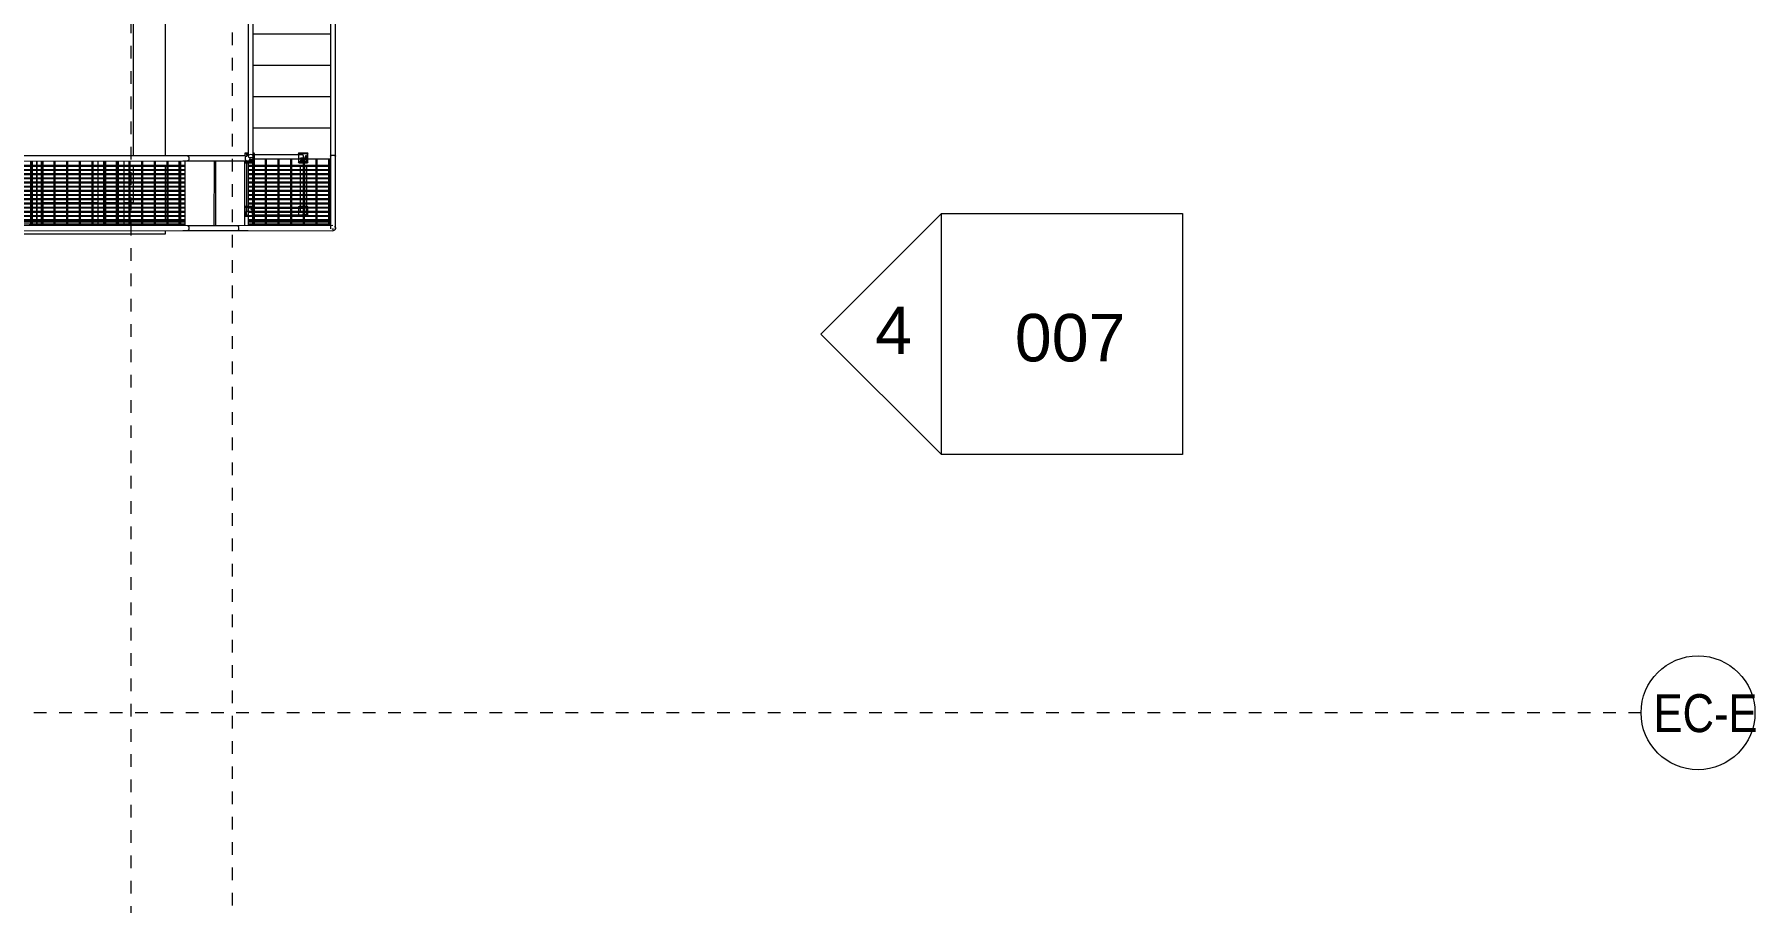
# Model space of a CAD drawing. Header units: metres. Extents: x -43 to 80, y -185 to 8.
# Drawn here: x 50.83 to 64.43, y -139.34 to -132.48 of the extents above; entities that cross this region are included whole.
import ezdxf

# ---------------------------------------------------------------- set-up
doc = ezdxf.new("R2010")
doc.units = ezdxf.units.M
doc.linetypes.add('Grid Line', pattern=[0.022225, 0.0127, -0.003175, 0.003175, -0.003175])
for name, color, linetype, lineweight in [('A-FLOR-HRAL', 7, 'Continuous', 9), ('A-GENM', 7, 'Continuous', 9), ('A-WALL', 7, 'Continuous', 9), ('G-ANNO-SYMB', 7, 'Continuous', 9), ('S-GRID', 7, 'Continuous', 9), ('S-GRID-IDEN', 7, 'Continuous', 9), ('S-STRS', 7, 'Continuous', 9)]:
    doc.layers.add(name, color=color, linetype=linetype, lineweight=lineweight)
doc.styles.add('Arial', font='arial.ttf', dxfattribs={"height": 0.375})
doc.styles.add('Saira Condensed', font='SairaCondensed-Regular.ttf', dxfattribs={"height": 0.3})

# ---------------------------------------------------------------- blocks, each defined once
blk = doc.blocks.new('M_RVR_Grating - 0_547 x 0_69-V67-N02-ESTANQUE CABECERA')
at = {"layer": 'A-GENM'}
for p, q in [((-0.224, 0.345), (-0.261, 0.345)), ((0.251, 0.345), (-0.261, 0.345)), ((0.251, 0.31), (-0.261, 0.31)), ((-0.261, 0.3), (0.251, 0.3)), ((-0.261, 0.295), (0.251, 0.295)), ((-0.22, 0.345), (-0.224, 0.345)), ((-0.224, 0.345), (-0.224, -0.295)), ((-0.224, -0.295), (-0.224, 0.345)), ((-0.22, -0.295), (-0.22, 0.345)), ((-0.187, 0.345), (-0.191, 0.345)), ((-0.191, 0.345), (-0.191, -0.295)), ((-0.187, -0.295), (-0.187, 0.345)), ((-0.154, 0.345), (-0.158, 0.345)), ((-0.158, 0.345), (-0.158, -0.295)), ((-0.154, -0.295), (-0.154, 0.345)), ((-0.121, 0.345), (-0.125, 0.345)), ((-0.125, 0.345), (-0.125, -0.295)), ((-0.121, -0.295), (-0.121, 0.345)), ((-0.088, 0.345), (-0.092, 0.345)), ((-0.092, 0.345), (-0.092, -0.295)), ((-0.088, -0.295), (-0.088, 0.345)), ((-0.055, 0.345), (-0.059, 0.345)), ((-0.059, 0.345), (-0.059, -0.295)), ((-0.055, -0.295), (-0.055, 0.345)), ((-0.022, 0.345), (-0.026, 0.345)), ((-0.026, 0.345), (-0.026, -0.295)), ((-0.022, -0.295), (-0.022, 0.345)), ((0.011, 0.345), (0.007, 0.345)), ((0.007, 0.345), (0.007, -0.295)), ((0.011, -0.295), (0.011, 0.345)), ((0.044, 0.345), (0.04, 0.345)), ((0.04, 0.345), (0.04, -0.295)), ((0.044, -0.295), (0.044, 0.345)), ((0.077, 0.345), (0.073, 0.345)), ((0.073, 0.345), (0.073, -0.295)), ((0.077, -0.295), (0.077, 0.345)), ((0.11, 0.345), (0.106, 0.345)), ((0.106, 0.345), (0.106, -0.295)), ((0.11, -0.295), (0.11, 0.345)), ((0.143, 0.345), (0.139, 0.345)), ((0.139, 0.345), (0.139, -0.295)), ((0.143, -0.295), (0.143, 0.345)), ((0.176, 0.345), (0.172, 0.345)), ((0.172, 0.345), (0.172, -0.295)), ((0.176, -0.295), (0.176, 0.345)), ((0.209, 0.345), (0.205, 0.345)), ((0.205, 0.345), (0.205, -0.295)), ((0.209, -0.295), (0.209, 0.345)), ((0.251, 0.345), (0.223, 0.345)), ((0.223, 0.345), (0.223, -0.295)), ((0.242, 0.345), (0.238, 0.345)), ((0.238, 0.345), (0.238, -0.295)), ((0.242, 0.286), (0.242, 0.345)), ((0.241, 0.21), (-0.261, 0.21)), ((-0.261, 0.2), (0.241, 0.2)), ((0.241, 0.11), (-0.261, 0.11)), ((-0.261, 0.1), (0.241, 0.1)), ((0.241, 0.01), (-0.261, 0.01)), ((-0.261, 0), (0.241, 0)), ((0.241, -0.09), (-0.261, -0.09)), ((-0.261, -0.1), (0.241, -0.1)), ((0.241, -0.19), (-0.261, -0.19)), ((-0.261, -0.2), (0.241, -0.2)), ((0.241, -0.29), (-0.261, -0.29)), ((0.241, -0.295), (-0.261, -0.295)), ((-0.261, -0.3), (0.241, -0.3)), ((-0.261, -0.345), (-0.224, -0.345)), ((-0.261, -0.345), (0.241, -0.345)), ((-0.224, -0.297), (-0.224, -0.345)), ((-0.224, -0.345), (-0.224, -0.297)), ((-0.224, -0.345), (-0.22, -0.345)), ((-0.22, -0.345), (-0.22, -0.297)), ((-0.191, -0.297), (-0.191, -0.345)), ((-0.191, -0.345), (-0.187, -0.345)), ((-0.187, -0.345), (-0.187, -0.297)), ((-0.158, -0.297), (-0.158, -0.345)), ((-0.158, -0.345), (-0.154, -0.345)), ((-0.154, -0.345), (-0.154, -0.297)), ((-0.125, -0.297), (-0.125, -0.345)), ((-0.125, -0.345), (-0.121, -0.345)), ((-0.121, -0.345), (-0.121, -0.297)), ((-0.092, -0.297), (-0.092, -0.345)), ((-0.092, -0.345), (-0.088, -0.345)), ((-0.088, -0.345), (-0.088, -0.297)), ((-0.059, -0.297), (-0.059, -0.345)), ((-0.059, -0.345), (-0.055, -0.345)), ((-0.055, -0.345), (-0.055, -0.297)), ((-0.026, -0.297), (-0.026, -0.345)), ((-0.026, -0.345), (-0.022, -0.345)), ((-0.022, -0.345), (-0.022, -0.297)), ((0.007, -0.297), (0.007, -0.345)), ((0.007, -0.345), (0.011, -0.345)), ((0.011, -0.345), (0.011, -0.297)), ((0.04, -0.297), (0.04, -0.345)), ((0.04, -0.345), (0.044, -0.345)), ((0.044, -0.345), (0.044, -0.297)), ((0.073, -0.297), (0.073, -0.345)), ((0.073, -0.345), (0.077, -0.345)), ((0.077, -0.345), (0.077, -0.297)), ((0.106, -0.297), (0.106, -0.345)), ((0.106, -0.345), (0.11, -0.345)), ((0.11, -0.345), (0.11, -0.297)), ((0.139, -0.297), (0.139, -0.345)), ((0.139, -0.345), (0.143, -0.345)), ((0.143, -0.345), (0.143, -0.297)), ((0.172, -0.297), (0.172, -0.345)), ((0.172, -0.345), (0.176, -0.345)), ((0.176, -0.345), (0.176, -0.297)), ((0.205, -0.297), (0.205, -0.345)), ((0.205, -0.345), (0.209, -0.345)), ((0.209, -0.345), (0.209, -0.297)), ((0.223, -0.297), (0.223, -0.345)), ((0.223, -0.345), (0.241, -0.345)), ((0.238, -0.297), (0.238, -0.345)), ((0.238, -0.345), (0.241, -0.345))]:
    blk.add_line(p, q, dxfattribs=at)
blk = doc.blocks.new('M_RVR_Grating - 0_547 x 0_69-V68-N02-ESTANQUE CABECERA')
at = {"layer": 'A-GENM'}
for p, q in [((-0.224, 0.345), (-0.261, 0.345)), ((0.251, 0.345), (-0.261, 0.345)), ((0.251, 0.3), (-0.261, 0.3)), ((-0.261, 0.295), (0.251, 0.295)), ((-0.261, 0.29), (0.251, 0.29)), ((-0.224, 0.345), (-0.224, -0.345)), ((-0.22, 0.345), (-0.224, 0.345)), ((-0.224, -0.345), (-0.224, 0.345)), ((-0.22, -0.345), (-0.22, 0.345)), ((-0.191, 0.345), (-0.191, -0.345)), ((-0.187, 0.345), (-0.191, 0.345)), ((-0.187, -0.345), (-0.187, 0.345)), ((-0.158, 0.345), (-0.158, -0.345)), ((-0.154, 0.345), (-0.158, 0.345)), ((-0.154, -0.345), (-0.154, 0.345)), ((-0.125, 0.345), (-0.125, -0.345)), ((-0.121, 0.345), (-0.125, 0.345)), ((-0.121, -0.345), (-0.121, 0.345)), ((-0.092, 0.345), (-0.092, -0.345)), ((-0.088, 0.345), (-0.092, 0.345)), ((-0.088, -0.345), (-0.088, 0.345)), ((-0.059, 0.345), (-0.059, -0.345)), ((-0.055, 0.345), (-0.059, 0.345)), ((-0.055, -0.345), (-0.055, 0.345)), ((-0.026, 0.345), (-0.026, -0.345)), ((-0.022, 0.345), (-0.026, 0.345)), ((-0.022, -0.345), (-0.022, 0.345)), ((0.007, 0.345), (0.007, -0.345)), ((0.011, 0.345), (0.007, 0.345)), ((0.011, -0.345), (0.011, 0.345)), ((0.04, 0.345), (0.04, -0.345)), ((0.044, 0.345), (0.04, 0.345)), ((0.044, -0.345), (0.044, 0.345)), ((0.073, 0.345), (0.073, -0.345)), ((0.077, 0.345), (0.073, 0.345)), ((0.077, -0.345), (0.077, 0.345)), ((0.106, 0.345), (0.106, -0.345)), ((0.11, 0.345), (0.106, 0.345)), ((0.11, -0.345), (0.11, 0.345)), ((0.139, 0.345), (0.139, -0.345)), ((0.143, 0.345), (0.139, 0.345)), ((0.143, -0.345), (0.143, 0.345)), ((0.172, 0.345), (0.172, -0.345)), ((0.176, 0.345), (0.172, 0.345)), ((0.176, -0.345), (0.176, 0.345)), ((0.205, 0.345), (0.205, -0.345)), ((0.209, 0.345), (0.205, 0.345)), ((0.209, -0.345), (0.209, 0.345)), ((0.223, 0.345), (0.223, -0.345)), ((0.251, 0.345), (0.223, 0.345)), ((0.238, 0.345), (0.238, -0.345)), ((0.242, 0.345), (0.238, 0.345)), ((0.242, -0.345), (0.242, 0.345)), ((0.251, 0.2), (-0.261, 0.2)), ((-0.261, 0.19), (0.251, 0.19)), ((0.251, 0.1), (-0.261, 0.1)), ((-0.261, 0.09), (0.251, 0.09)), ((0.251, 0), (-0.261, 0)), ((-0.261, -0.01), (0.251, -0.01)), ((0.251, -0.1), (-0.261, -0.1)), ((-0.261, -0.11), (0.251, -0.11)), ((0.251, -0.2), (-0.261, -0.2)), ((-0.261, -0.21), (0.251, -0.21)), ((0.251, -0.295), (-0.261, -0.295)), ((0.251, -0.3), (-0.261, -0.3)), ((-0.261, -0.31), (0.251, -0.31)), ((-0.261, -0.345), (-0.224, -0.345)), ((-0.261, -0.345), (0.251, -0.345)), ((-0.224, -0.345), (-0.22, -0.345)), ((-0.191, -0.345), (-0.187, -0.345)), ((-0.158, -0.345), (-0.154, -0.345)), ((-0.125, -0.345), (-0.121, -0.345)), ((-0.092, -0.345), (-0.088, -0.345)), ((-0.059, -0.345), (-0.055, -0.345)), ((-0.026, -0.345), (-0.022, -0.345)), ((0.007, -0.345), (0.011, -0.345)), ((0.04, -0.345), (0.044, -0.345)), ((0.073, -0.345), (0.077, -0.345)), ((0.106, -0.345), (0.11, -0.345)), ((0.139, -0.345), (0.143, -0.345)), ((0.172, -0.345), (0.176, -0.345)), ((0.205, -0.345), (0.209, -0.345)), ((0.223, -0.345), (0.251, -0.345)), ((0.238, -0.345), (0.242, -0.345))]:
    blk.add_line(p, q, dxfattribs=at)
blk = doc.blocks.new('Stairs 7 - Stairs 5-2174891-N02-ESTANQUE CABECERA')
at = {"layer": 'S-STRS'}
for p, q in [((-50.268, -121.531), (-50.718, -121.297)), ((-50.383, -121.751), (-50.832, -121.516)), ((-50.177, -121.579), (-50.224, -121.554)), ((-50.497, -121.97), (-50.946, -121.735)), ((-50.292, -121.798), (-50.338, -121.773)), ((-50.611, -122.189), (-51.061, -121.954)), ((-50.406, -122.017), (-50.453, -121.993)), ((-50.725, -122.408), (-51.175, -122.173)), ((-50.52, -122.236), (-50.567, -122.212)), ((-50.744, -122.666), (-51.285, -122.384)), ((-50.634, -122.455), (-50.681, -122.431)), ((-50.858, -122.885), (-51.399, -122.603)), ((-50.972, -123.104), (-51.513, -122.822)), ((-51.087, -123.323), (-51.627, -123.041)), ((-51.201, -123.542), (-51.741, -123.26)), ((-51.858, -123.483), (-51.883, -123.47)), ((-51.851, -123.47), (-51.858, -123.483))]:
    blk.add_line(p, q, dxfattribs=at)
blk = doc.blocks.new('Stairs 8 - Stairs 6-2174946-N02-ESTANQUE CABECERA')
at = {"layer": 'S-STRS'}
for p, q in [((-52.137, -123.349), (-52.373, -123.801)), ((-51.898, -123.473), (-52.356, -123.234)), ((-52.36, -123.808), (-52.124, -123.355)), ((-51.923, -123.46), (-52.159, -123.913)), ((-51.898, -123.428), (-51.889, -123.433)), ((-51.897, -123.472), (-51.898, -123.473)), ((-52.152, -123.962), (-52.611, -123.723))]:
    blk.add_line(p, q, dxfattribs=at)
blk = doc.blocks.new('M_RVR_Grating - 0_547 x 0_69-V71-N02-ESTANQUE CABECERA')
at = {"layer": 'A-GENM'}
for p, q in [((0.273, 0.345), (-0.274, 0.345)), ((-0.274, 0.305), (-0.274, 0.295)), ((-0.274, 0.295), (0.251, 0.295)), ((-0.224, 0.345), (-0.274, 0.345)), ((-0.274, 0.305), (-0.274, 0.128)), ((0.251, 0.3), (-0.274, 0.3)), ((-0.274, 0.29), (0.251, 0.29)), ((-0.224, 0.305), (-0.224, -0.345)), ((-0.22, 0.345), (-0.224, 0.345)), ((-0.224, -0.345), (-0.224, 0.305)), ((-0.22, -0.345), (-0.22, 0.305)), ((-0.191, 0.305), (-0.191, -0.345)), ((-0.187, 0.345), (-0.191, 0.345)), ((-0.187, -0.345), (-0.187, 0.305)), ((-0.158, 0.305), (-0.158, -0.345)), ((-0.154, 0.345), (-0.158, 0.345)), ((-0.154, -0.345), (-0.154, 0.305)), ((-0.125, 0.305), (-0.125, -0.345)), ((-0.121, 0.345), (-0.125, 0.345)), ((-0.121, -0.345), (-0.121, 0.305)), ((-0.092, 0.305), (-0.092, -0.345)), ((-0.088, 0.345), (-0.092, 0.345)), ((-0.088, -0.345), (-0.088, 0.305)), ((-0.059, 0.305), (-0.059, -0.345)), ((-0.055, 0.345), (-0.059, 0.345)), ((-0.055, -0.345), (-0.055, 0.305)), ((-0.026, 0.305), (-0.026, -0.345)), ((-0.022, 0.345), (-0.026, 0.345)), ((-0.022, -0.345), (-0.022, 0.305)), ((0.007, 0.305), (0.007, -0.345)), ((0.011, 0.345), (0.007, 0.345)), ((0.011, -0.345), (0.011, 0.305)), ((0.04, 0.305), (0.04, -0.345)), ((0.044, 0.345), (0.04, 0.345)), ((0.044, -0.345), (0.044, 0.305)), ((0.073, 0.305), (0.073, -0.345)), ((0.077, 0.345), (0.073, 0.345)), ((0.077, -0.345), (0.077, 0.305)), ((0.11, 0.345), (0.106, 0.345)), ((0.106, 0.305), (0.106, -0.205)), ((0.11, 0.128), (0.11, 0.305)), ((0.139, 0.305), (0.139, 0.128)), ((0.143, 0.345), (0.139, 0.345)), ((0.143, 0.128), (0.143, 0.305)), ((0.176, 0.345), (0.172, 0.345)), ((0.172, 0.305), (0.172, -0.345)), ((0.176, 0.121), (0.176, 0.305)), ((0.209, 0.345), (0.205, 0.345)), ((0.205, 0.305), (0.205, -0.345)), ((0.209, -0.345), (0.209, 0.305)), ((0.273, 0.345), (0.223, 0.345)), ((0.223, 0.305), (0.223, -0.345)), ((0.242, 0.345), (0.238, 0.345)), ((0.238, 0.305), (0.238, -0.345)), ((0.242, -0.345), (0.242, 0.305)), ((0.251, 0.2), (-0.274, 0.2)), ((-0.274, 0.19), (0.251, 0.19)), ((-0.274, 0.052), (-0.274, -0.004)), ((-0.274, 0.125), (-0.274, 0.055)), ((-0.265, 0.1), (-0.274, 0.1)), ((-0.274, 0.09), (-0.265, 0.09)), ((0.251, 0), (-0.274, 0)), ((-0.25, 0.1), (-0.255, 0.1)), ((-0.255, 0.09), (-0.25, 0.09)), ((0.1, 0.1), (-0.247, 0.1)), ((-0.247, 0.09), (0.1, 0.09)), ((0.173, 0.1), (0.104, 0.1)), ((0.104, 0.09), (0.173, 0.09)), ((0.11, 0.055), (0.11, 0.125)), ((0.11, -0.205), (0.11, 0.052)), ((0.139, 0.125), (0.139, 0.055)), ((0.139, 0.052), (0.139, -0.296)), ((0.143, 0.055), (0.143, 0.125)), ((0.143, -0.296), (0.143, 0.052)), ((0.176, -0.302), (0.176, 0.058)), ((0.251, 0.1), (0.177, 0.1)), ((0.177, 0.09), (0.251, 0.09)), ((-0.274, -0.004), (-0.274, -0.005)), ((-0.274, -0.005), (-0.274, -0.205)), ((-0.274, -0.01), (0.251, -0.01)), ((0.251, -0.1), (-0.274, -0.1)), ((-0.274, -0.11), (0.251, -0.11)), ((-0.274, -0.206), (-0.274, -0.305)), ((0.251, -0.2), (-0.274, -0.2)), ((-0.274, -0.21), (0.251, -0.21)), ((0.106, -0.206), (0.106, -0.345)), ((0.11, -0.296), (0.11, -0.206)), ((0.251, -0.295), (-0.274, -0.295)), ((-0.274, -0.295), (-0.274, -0.305)), ((0.251, -0.3), (-0.274, -0.3)), ((-0.255, -0.31), (0.1, -0.31)), ((-0.255, -0.345), (-0.224, -0.345)), ((-0.255, -0.345), (0.1, -0.345)), ((-0.224, -0.345), (-0.22, -0.345)), ((-0.191, -0.345), (-0.187, -0.345)), ((-0.158, -0.345), (-0.154, -0.345)), ((-0.125, -0.345), (-0.121, -0.345)), ((-0.092, -0.345), (-0.088, -0.345)), ((-0.059, -0.345), (-0.055, -0.345)), ((-0.026, -0.345), (-0.022, -0.345)), ((0.007, -0.345), (0.011, -0.345)), ((0.04, -0.345), (0.044, -0.345)), ((0.073, -0.345), (0.077, -0.345)), ((0.104, -0.31), (0.113, -0.31)), ((0.104, -0.345), (0.173, -0.345)), ((0.106, -0.345), (0.11, -0.345)), ((0.11, -0.345), (0.11, -0.301)), ((0.139, -0.301), (0.139, -0.305)), ((0.139, -0.314), (0.139, -0.345)), ((0.139, -0.345), (0.143, -0.345)), ((0.143, -0.305), (0.143, -0.301)), ((0.143, -0.345), (0.143, -0.314)), ((0.161, -0.31), (0.173, -0.31)), ((0.177, -0.31), (0.251, -0.31)), ((0.177, -0.345), (0.251, -0.345)), ((0.205, -0.345), (0.209, -0.345)), ((0.223, -0.345), (0.251, -0.345)), ((0.238, -0.345), (0.242, -0.345))]:
    blk.add_line(p, q, dxfattribs=at)
blk = doc.blocks.new('Railings 11 - Railings 8-2174983-N02-ESTANQUE CABECERA')
at = {"layer": 'A-FLOR-HRAL'}
for p, q in [((-49.951, -121.531), (-51.145, -123.821)), ((-51.109, -123.839), (-49.916, -121.55)), ((-51.145, -123.821), (-51.411, -124.332)), ((-51.376, -124.35), (-51.109, -123.839)), ((-51.398, -124.339), (-51.394, -124.341)), ((-51.394, -124.341), (-51.389, -124.343)), ((-51.376, -124.35), (-51.376, -124.35))]:
    blk.add_line(p, q, dxfattribs=at)
for start_param, end_param in [(4.712389, 6.283185), (3.141593, 4.712389)]:
    blk.add_ellipse((-49.934, -121.54), major_axis=(-0.0177, 0.0092), ratio=0.601815, start_param=start_param, end_param=end_param, dxfattribs=at)
blk.add_open_spline([(-51.145, -123.821), (-51.145, -123.82), (-51.144, -123.819), (-51.141, -123.819), (-51.138, -123.819), (-51.133, -123.82), (-51.129, -123.822), (-51.126, -123.823), (-51.124, -123.824)], degree=3, dxfattribs=at)
blk.add_open_spline([(-51.124, -123.824), (-51.121, -123.826), (-51.117, -123.828), (-51.112, -123.832), (-51.11, -123.835), (-51.109, -123.837), (-51.109, -123.839), (-51.109, -123.839)], degree=3, knots=[0, 0, 0, 0, 0.1666667, 0.25, 0.3333333, 0.4166667, 0.5, 0.5, 0.5, 0.5], dxfattribs=at)
blk = doc.blocks.new('Railings 12 - Railings 8-2175014-N02-ESTANQUE CABECERA')
at = {"layer": 'A-FLOR-HRAL'}
for p, q in [((-50.527, -121.231), (-51.721, -123.52)), ((-51.685, -123.539), (-50.492, -121.249)), ((-51.693, -123.552), (-51.685, -123.539))]:
    blk.add_line(p, q, dxfattribs=at)
for centre, start_param, end_param in [((-50.51, -121.24), 4.712389, 6.283185), ((-50.51, -121.24), 3.141593, 4.712389), ((-51.703, -123.53), 4.712389, 7.853982), ((-51.71, -123.543), 1.192463, 1.570796), ((-51.71, -123.543), 1.570796, 3.841866), ((-51.703, -123.53), 1.570796, 4.712389)]:
    blk.add_ellipse(centre, major_axis=(-0.0177, 0.0092), ratio=0.601815, start_param=start_param, end_param=end_param, dxfattribs=at)
blk = doc.blocks.new('Railings 13 - Railings 10-2175097-N02-ESTANQUE CABECERA')
at = {"layer": 'A-FLOR-HRAL'}
for p, q in [((-53.341, -122.697), (-53.351, -122.715)), ((-53.351, -122.715), (-52.163, -123.333)), ((-53.332, -122.679), (-53.341, -122.697)), ((-52.145, -123.298), (-53.332, -122.679)), ((-53.596, -123.186), (-53.605, -123.204)), ((-53.605, -123.204), (-52.418, -123.822)), ((-53.587, -123.168), (-53.596, -123.186)), ((-52.4, -123.787), (-53.587, -123.168)), ((-52.163, -123.333), (-51.763, -123.542)), ((-51.745, -123.507), (-52.145, -123.298)), ((-51.763, -123.542), (-51.757, -123.545)), ((-51.757, -123.545), (-51.757, -123.544)), ((-51.739, -123.51), (-51.745, -123.507)), ((-51.739, -123.51), (-51.739, -123.51)), ((-52.418, -123.822), (-52.069, -124.004)), ((-52.051, -123.969), (-52.4, -123.787)), ((-52.069, -124.004), (-51.4, -124.353)), ((-51.381, -124.318), (-52.051, -123.969))]:
    blk.add_line(p, q, dxfattribs=at)
for start, end in [(152.4684, 332.4684), (47.4684, 152.4684), (280.3643, 287.4684), (47.4684, 62.4684), (332.4684, 353.7939)]:
    blk.add_arc((-51.734, -123.535), 0.02, start, end, dxfattribs=at)
for start_param, end_param in [(3.141593, 3.806393), (5.599825, 6.283185)]:
    blk.add_ellipse((-51.754, -123.524), major_axis=(0.0092, 0.0177), ratio=0.809017, start_param=start_param, end_param=end_param, dxfattribs=at)
for points, knots in [([(-52.145, -123.32), (-52.146, -123.322), (-52.148, -123.325), (-52.151, -123.329), (-52.154, -123.331), (-52.156, -123.333), (-52.158, -123.334), (-52.159, -123.334), (-52.161, -123.334), (-52.162, -123.334), (-52.163, -123.334), (-52.163, -123.333)], [0, 0, 0, 0, 0.0833333, 0.1666667, 0.25, 0.2916667, 0.3333333, 0.375, 0.4166667, 0.4583333, 0.5, 0.5, 0.5, 0.5]), ([(-52.145, -123.298), (-52.145, -123.298), (-52.144, -123.299), (-52.143, -123.3), (-52.142, -123.301), (-52.142, -123.303), (-52.141, -123.305), (-52.141, -123.307), (-52.142, -123.311), (-52.143, -123.316), (-52.144, -123.319), (-52.145, -123.32)], [0.5, 0.5, 0.5, 0.5, 0.5416667, 0.5833333, 0.625, 0.6666667, 0.7083333, 0.75, 0.8333333, 0.9166667, 1, 1, 1, 1]), ([(-52.4, -123.809), (-52.401, -123.811), (-52.403, -123.814), (-52.406, -123.818), (-52.409, -123.82), (-52.411, -123.822), (-52.413, -123.822), (-52.414, -123.823), (-52.416, -123.823), (-52.417, -123.823), (-52.418, -123.823), (-52.418, -123.822)], [0, 0, 0, 0, 0.0833333, 0.1666667, 0.25, 0.2916667, 0.3333333, 0.375, 0.4166667, 0.4583333, 0.5, 0.5, 0.5, 0.5]), ([(-52.4, -123.787), (-52.399, -123.787), (-52.399, -123.788), (-52.398, -123.789), (-52.397, -123.79), (-52.397, -123.792), (-52.396, -123.793), (-52.396, -123.796), (-52.396, -123.8), (-52.398, -123.805), (-52.399, -123.808), (-52.4, -123.809)], [0.5, 0.5, 0.5, 0.5, 0.5416667, 0.5833333, 0.625, 0.6666667, 0.7083333, 0.75, 0.8333333, 0.9166667, 1, 1, 1, 1]), ([(-52.051, -123.991), (-52.052, -123.993), (-52.054, -123.996), (-52.057, -124), (-52.06, -124.002), (-52.062, -124.003), (-52.064, -124.004), (-52.065, -124.005), (-52.067, -124.005), (-52.068, -124.005), (-52.069, -124.004), (-52.069, -124.004)], [0, 0, 0, 0, 0.0833333, 0.1666667, 0.25, 0.2916667, 0.3333333, 0.375, 0.4166667, 0.4583333, 0.5, 0.5, 0.5, 0.5]), ([(-52.051, -123.969), (-52.051, -123.969), (-52.05, -123.969), (-52.049, -123.971), (-52.048, -123.972), (-52.048, -123.973), (-52.047, -123.975), (-52.047, -123.978), (-52.048, -123.982), (-52.049, -123.986), (-52.05, -123.99), (-52.051, -123.991)], [0.5, 0.5, 0.5, 0.5, 0.5416667, 0.5833333, 0.625, 0.6666667, 0.7083333, 0.75, 0.8333333, 0.9166667, 1, 1, 1, 1]), ([(-51.373, -124.345), (-51.374, -124.346), (-51.375, -124.348), (-51.378, -124.351), (-51.38, -124.352), (-51.382, -124.353), (-51.383, -124.354), (-51.385, -124.355), (-51.387, -124.355), (-51.389, -124.355), (-51.391, -124.355), (-51.392, -124.355), (-51.394, -124.355), (-51.395, -124.355), (-51.396, -124.355), (-51.398, -124.354), (-51.399, -124.354), (-51.4, -124.353), (-51.4, -124.353)], [0, 0, 0, 0, 0.0833333, 0.125, 0.1666667, 0.2083333, 0.2291667, 0.25, 0.2916667, 0.3333333, 0.3541667, 0.375, 0.3958333, 0.4166667, 0.4375, 0.4583333, 0.4791667, 0.5, 0.5, 0.5, 0.5]), ([(-51.372, -124.329), (-51.371, -124.33), (-51.371, -124.331), (-51.371, -124.332), (-51.371, -124.335), (-51.371, -124.337), (-51.371, -124.341), (-51.372, -124.343), (-51.373, -124.345)], [0.75, 0.75, 0.75, 0.75, 0.7708333, 0.7916667, 0.8333333, 0.875, 0.9166667, 1, 1, 1, 1])]:
    blk.add_open_spline(points, degree=3, knots=knots, dxfattribs=at)
blk = doc.blocks.new('M_RVR_Grating - 0_547 x 0_69-V72-N02-ESTANQUE CABECERA')
at = {"layer": 'A-GENM'}
for p, q in [((0.251, 0.31), (-0.261, 0.31)), ((-0.261, 0.3), (0.251, 0.3)), ((-0.261, 0.295), (0.251, 0.295)), ((-0.224, 0.345), (-0.259, 0.345)), ((0.251, 0.345), (-0.259, 0.345)), ((-0.22, 0.345), (-0.224, 0.345)), ((-0.224, 0.345), (-0.224, -0.345)), ((-0.224, -0.345), (-0.224, 0.345)), ((-0.22, -0.345), (-0.22, 0.345)), ((-0.187, 0.345), (-0.191, 0.345)), ((-0.191, 0.345), (-0.191, -0.345)), ((-0.187, -0.345), (-0.187, 0.345)), ((-0.154, 0.345), (-0.158, 0.345)), ((-0.158, 0.345), (-0.158, -0.345)), ((-0.154, -0.345), (-0.154, 0.345)), ((-0.121, 0.345), (-0.125, 0.345)), ((-0.125, 0.345), (-0.125, -0.345)), ((-0.121, -0.345), (-0.121, 0.345)), ((-0.088, 0.345), (-0.092, 0.345)), ((-0.092, 0.345), (-0.092, -0.345)), ((-0.088, -0.345), (-0.088, 0.345)), ((-0.055, 0.345), (-0.059, 0.345)), ((-0.059, 0.345), (-0.059, -0.345)), ((-0.055, -0.345), (-0.055, 0.345)), ((-0.022, 0.345), (-0.026, 0.345)), ((-0.026, 0.345), (-0.026, -0.345)), ((-0.022, -0.345), (-0.022, 0.345)), ((0.011, 0.345), (0.007, 0.345)), ((0.007, 0.345), (0.007, -0.345)), ((0.011, -0.345), (0.011, 0.345)), ((0.044, 0.345), (0.04, 0.345)), ((0.04, 0.345), (0.04, -0.345)), ((0.044, -0.345), (0.044, 0.345)), ((0.077, 0.345), (0.073, 0.345)), ((0.073, 0.345), (0.073, -0.345)), ((0.077, -0.345), (0.077, 0.345)), ((0.11, 0.345), (0.106, 0.345)), ((0.106, 0.345), (0.106, -0.345)), ((0.11, -0.345), (0.11, 0.345)), ((0.143, 0.345), (0.139, 0.345)), ((0.139, 0.345), (0.139, -0.345)), ((0.143, -0.345), (0.143, 0.345)), ((0.176, 0.345), (0.172, 0.345)), ((0.172, 0.345), (0.172, -0.345)), ((0.176, -0.345), (0.176, 0.345)), ((0.209, 0.345), (0.205, 0.345)), ((0.205, 0.345), (0.205, -0.345)), ((0.209, -0.345), (0.209, 0.345)), ((0.251, 0.345), (0.223, 0.345)), ((0.223, 0.345), (0.223, -0.345)), ((0.242, 0.345), (0.238, 0.345)), ((0.238, 0.345), (0.238, -0.345)), ((0.242, -0.345), (0.242, 0.345)), ((0.251, 0.21), (-0.261, 0.21)), ((-0.261, 0.2), (0.251, 0.2)), ((0.251, 0.11), (-0.261, 0.11)), ((-0.261, 0.1), (0.251, 0.1)), ((0.251, 0.01), (-0.261, 0.01)), ((-0.261, 0), (0.251, 0)), ((0.251, -0.09), (-0.261, -0.09)), ((-0.261, -0.1), (0.251, -0.1)), ((0.251, -0.19), (-0.261, -0.19)), ((-0.261, -0.2), (0.251, -0.2)), ((0.251, -0.29), (-0.261, -0.29)), ((0.251, -0.295), (-0.261, -0.295)), ((-0.261, -0.3), (0.251, -0.3)), ((-0.261, -0.345), (-0.224, -0.345)), ((-0.261, -0.345), (0.251, -0.345)), ((-0.224, -0.345), (-0.22, -0.345)), ((-0.191, -0.345), (-0.187, -0.345)), ((-0.158, -0.345), (-0.154, -0.345)), ((-0.125, -0.345), (-0.121, -0.345)), ((-0.092, -0.345), (-0.088, -0.345)), ((-0.059, -0.345), (-0.055, -0.345)), ((-0.026, -0.345), (-0.022, -0.345)), ((0.007, -0.345), (0.011, -0.345)), ((0.04, -0.345), (0.044, -0.345)), ((0.073, -0.345), (0.077, -0.345)), ((0.106, -0.345), (0.11, -0.345)), ((0.139, -0.345), (0.143, -0.345)), ((0.172, -0.345), (0.176, -0.345)), ((0.205, -0.345), (0.209, -0.345)), ((0.223, -0.345), (0.251, -0.345)), ((0.238, -0.345), (0.242, -0.345))]:
    blk.add_line(p, q, dxfattribs=at)
blk = doc.blocks.new('M_Estructura 01 - M_Estructura 01-2178178-N02-ESTANQUE CABECERA')
at = {"layer": 'A-GENM'}
for p, q in [((-0.25, 0.273), (-0.25, 0.257)), ((-0.25, 0.273), (-0.25, 0.257)), ((-0.247, 0.257), (-0.247, 0.273)), ((-0.247, 0.257), (-0.247, 0.273)), ((-0.223, 0.279), (-0.244, 0.279)), ((-0.223, 0.279), (-0.244, 0.279)), ((-0.244, 0.276), (-0.223, 0.276)), ((-0.244, 0.276), (-0.223, 0.276)), ((-0.18, 0.279), (-0.183, 0.279)), ((-0.18, 0.279), (-0.183, 0.279)), ((-0.183, 0.276), (-0.18, 0.276)), ((-0.183, 0.276), (-0.18, 0.276)), ((-0.177, 0.273), (-0.177, 0.21)), ((-0.177, 0.273), (-0.177, 0.21)), ((-0.174, 0.21), (-0.174, 0.273)), ((-0.174, 0.21), (-0.174, 0.273)), ((0.174, 0.273), (0.174, 0.21)), ((0.177, 0.21), (0.177, 0.273)), ((0.244, 0.279), (0.18, 0.279)), ((0.18, 0.276), (0.244, 0.276)), ((0.247, 0.273), (0.247, 0.21)), ((0.25, 0.21), (0.25, 0.273)), ((-0.25, 0.215), (-0.25, 0.21)), ((-0.25, 0.215), (-0.25, 0.21)), ((-0.247, 0.21), (-0.247, 0.215)), ((-0.247, 0.21), (-0.247, 0.215)), ((-0.18, 0.206), (-0.244, 0.206)), ((-0.18, 0.206), (-0.244, 0.206)), ((-0.244, 0.203), (-0.18, 0.203)), ((-0.244, 0.203), (-0.18, 0.203)), ((-0.237, 0.215), (-0.237, 0.208)), ((-0.237, 0.204), (-0.237, -0.145)), ((-0.236, 0.214), (-0.236, 0.215)), ((-0.236, 0.214), (-0.186, 0.214)), ((-0.236, 0.208), (-0.236, 0.214)), ((-0.233, 0.265), (-0.233, 0.267)), ((-0.233, 0.267), (-0.23, 0.267)), ((-0.23, 0.267), (-0.23, 0.265)), ((-0.23, 0.267), (-0.223, 0.267)), ((-0.227, 0.259), (-0.224, 0.259)), ((-0.227, 0.259), (-0.224, 0.259)), ((-0.204, 0.221), (-0.217, 0.221)), ((-0.186, 0.218), (-0.186, 0.214)), ((-0.184, 0.217), (-0.186, 0.217)), ((-0.186, 0.214), (-0.186, 0.211)), ((-0.184, 0.217), (-0.184, 0.225)), ((-0.181, 0.217), (-0.184, 0.217)), ((-0.183, 0.267), (-0.177, 0.267)), ((-0.178, 0.266), (-0.18, 0.266)), ((-0.174, 0.267), (-0.124, 0.267)), ((0.174, 0.266), (-0.174, 0.266)), ((0.212, 0.266), (0.177, 0.266)), ((0.244, 0.206), (0.18, 0.206)), ((0.18, 0.203), (0.244, 0.203)), ((0.187, 0.241), (0.187, 0.229)), ((0.187, 0.176), (0.187, 0.146)), ((0.187, 0.143), (0.187, 0.113)), ((0.188, 0.214), (0.188, 0.215)), ((0.188, 0.214), (0.238, 0.214)), ((0.188, 0.211), (0.188, 0.214)), ((0.193, 0.241), (0.231, 0.241)), ((0.22, 0.221), (0.194, 0.221)), ((0.212, 0.26), (0.212, 0.266)), ((0.212, 0.26), (0.212, 0.229)), ((0.23, 0.241), (0.23, 0.254)), ((0.23, 0.23), (0.23, 0.237)), ((0.236, 0.241), (0.231, 0.241)), ((0.238, 0.26), (0.236, 0.26)), ((0.237, 0.237), (0.237, 0.241)), ((0.237, 0.146), (0.237, 0.176)), ((0.237, 0.113), (0.237, 0.143)), ((0.238, 0.26), (0.238, 0.229)), ((0.238, 0.229), (0.238, 0.214)), ((0.238, 0.214), (0.238, 0.211)), ((0.238, 0.176), (0.238, 0.146)), ((0.238, 0.143), (0.238, 0.113)), ((0.187, 0.11), (0.187, 0.08)), ((0.187, 0.077), (0.187, 0.047)), ((0.187, 0.044), (0.187, 0.014)), ((0.187, 0.011), (0.187, -0.019)), ((0.237, 0.08), (0.237, 0.11)), ((0.237, 0.047), (0.237, 0.077)), ((0.237, 0.014), (0.237, 0.044)), ((0.237, -0.019), (0.237, 0.011)), ((0.238, 0.11), (0.238, 0.08)), ((0.238, 0.077), (0.238, 0.047)), ((0.238, 0.044), (0.238, 0.014)), ((0.238, 0.011), (0.238, -0.019)), ((0.187, -0.022), (0.187, -0.052)), ((0.187, -0.055), (0.187, -0.085)), ((0.187, -0.088), (0.187, -0.118)), ((0.187, -0.121), (0.187, -0.143)), ((0.237, -0.052), (0.237, -0.022)), ((0.237, -0.085), (0.237, -0.055)), ((0.237, -0.118), (0.237, -0.088)), ((0.237, -0.144), (0.237, -0.121)), ((0.238, -0.022), (0.238, -0.052)), ((0.238, -0.055), (0.238, -0.085)), ((0.238, -0.088), (0.238, -0.118)), ((0.238, -0.121), (0.238, -0.144)), ((-0.25, -0.151), (-0.25, -0.214)), ((-0.247, -0.214), (-0.247, -0.151)), ((-0.18, -0.144), (-0.244, -0.144)), ((-0.244, -0.148), (-0.18, -0.148)), ((-0.18, -0.217), (-0.244, -0.217)), ((-0.244, -0.221), (-0.18, -0.221)), ((-0.237, -0.148), (-0.237, -0.183)), ((-0.237, -0.183), (-0.231, -0.183)), ((-0.236, -0.215), (-0.236, -0.183)), ((-0.236, -0.207), (-0.236, -0.213)), ((-0.223, -0.215), (-0.236, -0.215)), ((-0.223, -0.183), (-0.231, -0.183)), ((-0.2, -0.157), (-0.184, -0.157)), ((-0.192, -0.175), (-0.192, -0.2)), ((-0.184, -0.207), (-0.186, -0.207)), ((-0.184, -0.157), (-0.181, -0.157)), ((-0.184, -0.207), (-0.184, -0.157)), ((-0.181, -0.207), (-0.184, -0.207)), ((-0.177, -0.151), (-0.177, -0.214)), ((-0.174, -0.214), (-0.174, -0.151)), ((-0.173, -0.157), (-0.088, -0.157)), ((-0.173, -0.208), (-0.086, -0.208)), ((-0.086, -0.158), (-0.172, -0.158)), ((0.014, -0.158), (-0.08, -0.158)), ((-0.079, -0.208), (0.014, -0.208)), ((-0.078, -0.157), (0.012, -0.157)), ((0.114, -0.158), (0.02, -0.158)), ((0.021, -0.208), (0.114, -0.208)), ((0.024, -0.157), (0.112, -0.157)), ((0.174, -0.158), (0.12, -0.158)), ((0.121, -0.208), (0.174, -0.208)), ((0.122, -0.157), (0.174, -0.157)), ((0.174, -0.151), (0.174, -0.214)), ((0.174, -0.151), (0.174, -0.214)), ((0.177, -0.214), (0.177, -0.151)), ((0.177, -0.214), (0.177, -0.151)), ((0.177, -0.157), (0.187, -0.157)), ((0.177, -0.208), (0.212, -0.208)), ((0.212, -0.158), (0.178, -0.158)), ((0.244, -0.144), (0.18, -0.144)), ((0.244, -0.144), (0.18, -0.144)), ((0.18, -0.148), (0.244, -0.148)), ((0.18, -0.148), (0.244, -0.148)), ((0.244, -0.217), (0.18, -0.217)), ((0.244, -0.217), (0.18, -0.217)), ((0.18, -0.221), (0.244, -0.221)), ((0.18, -0.221), (0.244, -0.221)), ((0.187, -0.148), (0.187, -0.151)), ((0.187, -0.154), (0.187, -0.162)), ((0.187, -0.164), (0.187, -0.183)), ((0.188, -0.207), (0.188, -0.213)), ((0.188, -0.215), (0.188, -0.207)), ((0.212, -0.215), (0.188, -0.215)), ((0.212, -0.183), (0.193, -0.183)), ((0.212, -0.164), (0.212, -0.184)), ((0.212, -0.187), (0.212, -0.201)), ((0.212, -0.208), (0.212, -0.201)), ((0.231, -0.183), (0.22, -0.183)), ((0.236, -0.207), (0.222, -0.207)), ((0.238, -0.215), (0.222, -0.215)), ((0.231, -0.183), (0.237, -0.183)), ((0.237, -0.151), (0.237, -0.148)), ((0.237, -0.183), (0.237, -0.154)), ((0.237, -0.207), (0.243, -0.207)), ((0.238, -0.148), (0.238, -0.151)), ((0.238, -0.154), (0.238, -0.184)), ((0.238, -0.187), (0.238, -0.215)), ((0.244, -0.207), (0.238, -0.207)), ((0.239, -0.157), (0.244, -0.157)), ((0.244, -0.157), (0.244, -0.184)), ((0.244, -0.187), (0.244, -0.207)), ((0.247, -0.151), (0.247, -0.214)), ((0.247, -0.151), (0.247, -0.214)), ((0.25, -0.214), (0.25, -0.151)), ((0.25, -0.214), (0.25, -0.151))]:
    blk.add_line(p, q, dxfattribs=at)
for centre, radius, start, end in [((-0.244, 0.273), 0.00636, 90, 180), ((-0.244, 0.273), 0.00636, 90, 180), ((-0.244, 0.273), 0.00636, 90, 180), ((-0.244, 0.273), 0.00636, 90, 180), ((-0.244, 0.273), 0.00318, 90, 180), ((-0.244, 0.273), 0.00318, 90, 180), ((-0.244, 0.273), 0.00318, 90, 180), ((-0.244, 0.273), 0.00318, 90, 180), ((-0.18, 0.273), 0.00636, 360, 90), ((-0.18, 0.273), 0.00636, 360, 90), ((-0.18, 0.273), 0.00318, 0, 90), ((-0.18, 0.273), 0.00318, 0, 90), ((0.18, 0.273), 0.00636, 90, 180), ((0.18, 0.273), 0.00636, 90, 180), ((0.18, 0.273), 0.00318, 90, 180), ((0.18, 0.273), 0.00318, 90, 180), ((0.244, 0.273), 0.00636, 360, 90), ((0.244, 0.273), 0.00636, 0, 90), ((0.244, 0.273), 0.00318, 0, 90), ((0.244, 0.273), 0.00318, 360, 90), ((-0.244, 0.21), 0.00636, 180, 270), ((-0.244, 0.21), 0.00636, 180, 270), ((-0.244, 0.21), 0.00636, 180, 270), ((-0.244, 0.21), 0.00636, 180, 270), ((-0.244, 0.21), 0.00318, 180, 270), ((-0.244, 0.21), 0.00318, 180, 270), ((-0.244, 0.21), 0.00318, 180, 270), ((-0.244, 0.21), 0.00318, 180, 270), ((-0.18, 0.21), 0.00636, 270, 360), ((-0.18, 0.21), 0.00318, 270, 0), ((-0.18, 0.21), 0.00636, 270, 360), ((-0.18, 0.21), 0.00318, 270, 0), ((0.18, 0.21), 0.00636, 180, 270), ((0.18, 0.21), 0.00636, 180, 270), ((0.18, 0.21), 0.00318, 180, 270), ((0.18, 0.21), 0.00318, 180, 270), ((0.244, 0.21), 0.00636, 270, 360), ((0.244, 0.21), 0.00318, 270, 0), ((0.244, 0.21), 0.00636, 270, 0), ((0.244, 0.21), 0.00318, 270, 360), ((-0.244, -0.151), 0.00636, 90, 180), ((-0.244, -0.151), 0.00636, 90, 180), ((-0.244, -0.151), 0.00636, 90, 180), ((-0.244, -0.151), 0.00636, 90, 180), ((-0.244, -0.214), 0.00636, 180, 270), ((-0.244, -0.214), 0.00636, 180, 270), ((-0.244, -0.214), 0.00636, 180, 270), ((-0.244, -0.214), 0.00636, 180, 270), ((-0.244, -0.151), 0.00318, 90, 180), ((-0.244, -0.151), 0.00318, 90, 180), ((-0.244, -0.151), 0.00318, 90, 180), ((-0.244, -0.151), 0.00318, 90, 180), ((-0.244, -0.214), 0.00318, 180, 270), ((-0.244, -0.214), 0.00318, 180, 270), ((-0.244, -0.214), 0.00318, 180, 270), ((-0.244, -0.214), 0.00318, 180, 270), ((-0.18, -0.151), 0.00636, 0, 90), ((-0.18, -0.151), 0.00636, 0, 90), ((-0.18, -0.151), 0.00318, 0, 90), ((-0.18, -0.151), 0.00318, 0, 90), ((-0.18, -0.214), 0.00636, 270, 0), ((-0.18, -0.214), 0.00318, 270, 0), ((-0.18, -0.214), 0.00636, 270, 0), ((-0.18, -0.214), 0.00318, 270, 360), ((0.18, -0.151), 0.00636, 90, 180), ((0.18, -0.151), 0.00636, 90, 180), ((0.18, -0.151), 0.00636, 90, 180), ((0.18, -0.151), 0.00636, 90, 180), ((0.18, -0.214), 0.00636, 180, 270), ((0.18, -0.214), 0.00636, 180, 195), ((0.18, -0.214), 0.00636, 180, 270), ((0.18, -0.214), 0.00636, 180, 195), ((0.18, -0.151), 0.00318, 90, 180), ((0.18, -0.151), 0.00318, 90, 180), ((0.18, -0.151), 0.00318, 90, 180), ((0.18, -0.151), 0.00318, 90, 180), ((0.18, -0.214), 0.00318, 180, 270), ((0.18, -0.214), 0.00318, 180, 225), ((0.18, -0.214), 0.00318, 180, 270), ((0.18, -0.214), 0.00318, 180, 225), ((0.18, -0.214), 0.00636, 240, 270), ((0.18, -0.214), 0.00636, 240, 270), ((0.244, -0.151), 0.00636, 0, 90), ((0.244, -0.151), 0.00636, 0, 90), ((0.244, -0.151), 0.00636, 0, 90), ((0.244, -0.151), 0.00636, 0, 90), ((0.244, -0.151), 0.00318, 360, 90), ((0.244, -0.151), 0.00318, 360, 90), ((0.244, -0.151), 0.00318, 0, 90), ((0.244, -0.151), 0.00318, 0, 90), ((0.244, -0.214), 0.00636, 270, 0), ((0.244, -0.214), 0.00318, 270, 360), ((0.244, -0.214), 0.00636, 270, 0), ((0.244, -0.214), 0.00318, 270, 360), ((0.244, -0.214), 0.00636, 270, 300), ((0.244, -0.214), 0.00636, 270, 300), ((0.244, -0.214), 0.00318, 315, 360), ((0.244, -0.214), 0.00318, 315, 360), ((0.244, -0.214), 0.00636, 345, 0), ((0.244, -0.214), 0.00636, 345, 0)]:
    blk.add_arc(centre, radius, start, end, dxfattribs=at)
for centre, major_axis, start_param, end_param in [((-0.224, 0.265), (0, 0.00635), 1.570796, 3.141593), ((-0.204, 0.23), (0.01, 0), 4.712389, 5.497787), ((-0.186, 0.223), (0, 0.00635), 1.570796, 3.141593), ((0.194, 0.215), (-0.00635, 0), 4.712389, 6.283185), ((0.22, 0.23), (0.01, 0), 4.712389, 6.021386), ((0.236, 0.254), (-0.00635, 0), 4.712389, 6.283185), ((-0.201, -0.175), (0, 0.01), 4.712389, 6.283185), ((-0.186, -0.2), (0, 0.00635), 1.570796, 3.141593)]:
    blk.add_ellipse(centre, major_axis=major_axis, ratio=0.924262, start_param=start_param, end_param=end_param, dxfattribs=at)
blk.add_open_spline([(-0.227, 0.259), (-0.227, 0.259), (-0.228, 0.259), (-0.23, 0.26), (-0.231, 0.26), (-0.232, 0.261), (-0.233, 0.262), (-0.233, 0.264), (-0.233, 0.265), (-0.233, 0.265)], degree=3, knots=[0, 0, 0, 0, 0.166667, 0.333333, 0.416667, 0.5, 0.666667, 0.833333, 1, 1, 1, 1], dxfattribs=at)
blk.add_open_spline([(-0.227, 0.259), (-0.227, 0.259), (-0.228, 0.259), (-0.228, 0.259)], degree=3, dxfattribs=at)
blk = doc.blocks.new('Elevation - Detail Number-1115207-N02-ESTANQUE CABECERA')
at = {"layer": 'G-ANNO-SYMB'}
for p, q in [((-0.00635, -0.00635), (-0.00635, 0.00635)), ((-0.00635, 0.00635), (0.00635, 0.00635)), ((0.00635, 0.00635), (0.00635, -0.00635)), ((0.00635, -0.00635), (-0.00635, -0.00635))]:
    blk.add_line(p, q, dxfattribs=at)
blk = doc.blocks.new('Elevation - Detail Number-1115155-N02-ESTANQUE CABECERA')
at = {"layer": 'G-ANNO-SYMB'}
for p, q in [((0, 0.00635), (-0.00635, 0)), ((0.00635, 0), (0, 0.00635)), ((-0.00635, 0), (0.00635, 0))]:
    blk.add_line(p, q, dxfattribs=at)
blk = doc.blocks.new('Grid - 3mm-1144979-N02-ESTANQUE CABECERA')
at = {"layer": 'S-GRID-IDEN', "color": 253, "true_color": 0xaaaaaa}
blk.add_circle((0, 0), 0.003, dxfattribs=at)

msp = doc.modelspace()

# ---------------------------------------------------------------- linework, layer by layer
at = {"layer": 'A-WALL'}
for p, q in [((51.8621, -131.7448), (51.8621, -133.4387)), ((51.6121, -133.4389), (51.6121, -131.9948)), ((51.6121, -133.5487), (51.6121, -133.5187)), ((51.6121, -133.5817), (51.6121, -133.5517)), ((51.8621, -133.5187), (51.8621, -133.5487)), ((51.8621, -133.5517), (51.8621, -133.5817)), ((51.6121, -133.6147), (51.6121, -133.5847)), ((51.6121, -133.6477), (51.6121, -133.6177)), ((51.6121, -133.6807), (51.6121, -133.6507)), ((51.6121, -133.7137), (51.6121, -133.6837)), ((51.8621, -133.5847), (51.8621, -133.6147)), ((51.8621, -133.6177), (51.8621, -133.6477)), ((51.8621, -133.6507), (51.8621, -133.6807)), ((51.8621, -133.6837), (51.8621, -133.7137)), ((50.8982, -133.8077), (50.9839, -133.8077)), ((50.9925, -133.8077), (51.0839, -133.8077)), ((51.0925, -133.8077), (51.1839, -133.8077)), ((51.1925, -133.8077), (51.2838, -133.8077)), ((51.2925, -133.8077), (51.3317, -133.8077)), ((51.3925, -133.8077), (51.4774, -133.8077)), ((51.5382, -133.8077), (51.5774, -133.8077)), ((51.586, -133.8077), (51.6121, -133.8077)), ((51.6121, -133.7467), (51.6121, -133.7167)), ((51.6121, -133.7797), (51.6121, -133.7497)), ((51.6121, -133.8077), (51.6121, -133.7827)), ((51.8621, -133.7167), (51.8621, -133.7467)), ((51.8621, -133.7497), (51.8621, -133.7797)), ((51.8621, -133.7827), (51.8621, -133.8127)), ((51.8621, -133.8157), (51.8621, -133.8457)), ((51.8621, -133.8487), (51.8621, -133.8787)), ((51.8621, -133.8817), (51.8621, -133.9117)), ((51.8621, -133.9147), (51.8621, -133.9447)), ((51.8621, -133.9477), (51.8621, -133.9627)), ((51.8621, -134.0577), (49.543, -134.0577)), ((51.8621, -134.0299), (51.8621, -134.0577))]:
    msp.add_line(p, q, dxfattribs=at)
at = {"layer": 'S-GRID', "color": 254, "linetype": 'Grid Line', "true_color": 0xd4d4d4}
for p, q in [((51.5934, -153.6681), (51.5934, -110.951)), ((52.3935, -151.7631), (52.3935, -110.951)), ((63.525, -137.8395), (28.2718, -137.8395))]:
    msp.add_line(p, q, dxfattribs=at)

# ---------------------------------------------------------------- block references
at = {"layer": 'A-FLOR-HRAL', "rotation": 27.5316480064027}
for name in ['Railings 12 - Railings 8-2175014-N02-ESTANQUE CABECERA', 'Railings 11 - Railings 8-2174983-N02-ESTANQUE CABECERA', 'Railings 13 - Railings 10-2175097-N02-ESTANQUE CABECERA']:
    msp.add_blockref(name, (41.2865, 0), dxfattribs=at)
at = {"layer": 'A-GENM'}
msp.add_blockref('M_Estructura 01 - M_Estructura 01-2178178-N02-ESTANQUE CABECERA', (52.7413, -133.6952), dxfattribs=at)
for name, p, rotation in [('M_RVR_Grating - 0_547 x 0_69-V67-N02-ESTANQUE CABECERA', (50.5032, -133.7392), 269.9999999999998), ('M_RVR_Grating - 0_547 x 0_69-V68-N02-ESTANQUE CABECERA', (51.1932, -133.7392), 269.9999999999989), ('M_RVR_Grating - 0_547 x 0_69-V72-N02-ESTANQUE CABECERA', (51.6767, -133.7392), 269.9999999999998), ('M_RVR_Grating - 0_547 x 0_69-V71-N02-ESTANQUE CABECERA', (52.8635, -133.7392), 270.0000000000001)]:
    msp.add_blockref(name, p, dxfattribs=dict(at, rotation=rotation))
at = {"layer": 'G-ANNO-SYMB', "xscale": 149.9999999999999, "yscale": 149.9999999999999, "zscale": 149.9999999999999, "rotation": 90}
msp.add_blockref('Elevation - Detail Number-1115155-N02-ESTANQUE CABECERA', (57.9974, -134.8465), dxfattribs=at)
at = {"layer": 'G-ANNO-SYMB', "xscale": 149.9999999999999, "yscale": 149.9999999999999, "zscale": 149.9999999999999}
msp.add_blockref('Elevation - Detail Number-1115207-N02-ESTANQUE CABECERA', (58.9499, -134.8465), dxfattribs=at)
at = {"layer": 'S-GRID-IDEN', "color": 253, "true_color": 0xaaaaaa, "xscale": 149.9999999999999, "yscale": 149.9999999999999, "zscale": 149.9999999999999, "rotation": 90.00000000000001}
msp.add_blockref('Grid - 3mm-1144979-N02-ESTANQUE CABECERA', (63.975, -137.8395), dxfattribs=at)
at = {"layer": 'S-STRS', "rotation": 27.53164800640265}
for name in ['Stairs 7 - Stairs 5-2174891-N02-ESTANQUE CABECERA', 'Stairs 8 - Stairs 6-2174946-N02-ESTANQUE CABECERA']:
    msp.add_blockref(name, (41.4649, 0), dxfattribs=at)

# ---------------------------------------------------------------- texts
at = {"layer": 'S-GRID-IDEN', "color": 253, "true_color": 0xaaaaaa, "insert": (63.6238, -137.6927), "char_height": 0.3, "width": 0.841772, "attachment_point": 1, "style": 'Saira Condensed'}
msp.add_mtext('EC-E', dxfattribs=at)

# ---------------------------------------------------------------- next in the draw order: texts
at = {"layer": 'G-ANNO-SYMB', "char_height": 0.375, "attachment_point": 1, "style": 'Arial', "bg_fill": 3, "box_fill_scale": 1.25, "bg_fill_color": 256, "bg_fill_true_color": 13158600, "bg_fill_transparency": 0}
for s, insert, width in [('4', (57.4729, -134.6294), 0.348734), ('007', (58.5768, -134.6878), 1.046202)]:
    msp.add_mtext(s, dxfattribs=dict(at, insert=insert, width=width))

doc.saveas('drawing.dxf')
